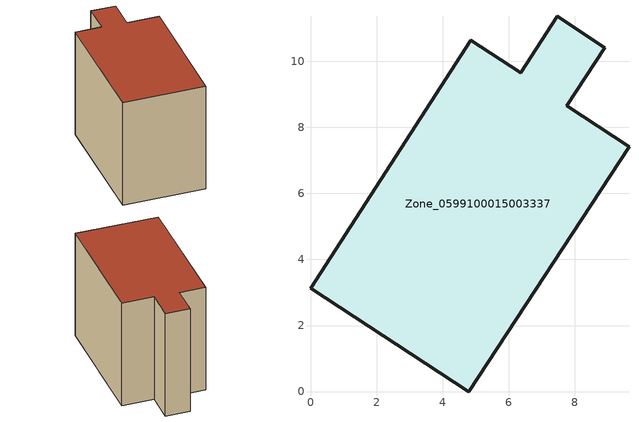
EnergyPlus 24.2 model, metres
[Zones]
Zone_0599100015003337
 floor ground (C_G): 4.79,0 0,3.13 4.85,10.64 6.37,9.65 7.48,11.36 8.92,10.42 7.76,8.65 9.65,7.42 z0.86
 wall outside (C_F): 7.76,8.65 8.92,10.42 7.48,11.36 6.37,9.65 4.85,10.64 0,3.13 4.79,0 9.65,7.42 7.76,8.65 z0.86:8.8
 roof outside (C_R): 4.79,0 9.65,7.42 7.76,8.65 8.92,10.42 7.48,11.36 6.37,9.65 4.85,10.64 0,3.13 z8.8
[BUILDING]
Pand.0599100015003337: North Axis=0; Terrain=City; Loads Convergence Tolerance Value=0.04; Temperature Convergence Tolerance Value=0.4; Solar Distribution=FullExterior; Maximum Number of Warmup Days=25; Minimum Number of Warmup Days=1
[Site:Location]
Rotterdam.The.Hague.AP_ZH_NLD Design_Conditions: Latitude=51.96; Longitude=4.45; Time Zone=1; Elevation=-4.5
[SITE:GROUNDTEMPERATURE:BUILDINGSURFACE]
18, 18, 18, 18, 18, 18, 18, 18, 18, 18, 18, 18
[MATERIAL] Thermal Absorptance=0.9; Solar Absorptance=0.7; Visible Absorptance=0.7
Name | Roughness | Thickness | Conductivity | Density | Specific Heat
G.TI.1965-1974 | MediumSmooth | 0.15 | 0.882353 | 540 | 1210
F.TI.1965-1974 | Rough | 0.3 | 0.697674 | 1920 | 840
R.TI.1965-1974 | MediumRough | 0.2 | 0.232558 | 1500 | 1000
[CONSTRUCTION]
C_G: G.TI.1965-1974
C_F: F.TI.1965-1974
C_R: R.TI.1965-1974
[ZONE]
Zone_0599100015003337: Type=1; Multiplier=1; Ceiling Height=Autocalculate; Volume=Autocalculate; Floor Area=autocalculate; Part of Total Floor Area=Yes
[ZONEINFILTRATION:DESIGNFLOWRATE]
Infil_Zone_0599100015003337: Zone or ZoneList or Space or SpaceList=Zone_0599100015003337; Schedule=AlwaysOn; Design Flow Rate Calculation Method=Flow/Area; Flow Rate per Floor Area=0.003; Constant Term Coefficient=1; Temperature Term Coefficient=0; Velocity Term Coefficient=0; Velocity Squared Term Coefficient=0
[HVACTEMPLATE:ZONE:IDEALLOADSAIRSYSTEM]
Zone_0599100015003337: Maximum Heating Supply Air Temperature=50; Minimum Cooling Supply Air Temperature=13; Maximum Heating Supply Air Humidity Ratio=0.0156; Minimum Cooling Supply Air Humidity Ratio=0.0077; Heating Limit=NoLimit; Cooling Limit=NoLimit; Dehumidification Control Type=ConstantSensibleHeatRatio; Cooling Sensible Heat Ratio=0.7; Dehumidification Setpoint=60; Humidification Control Type=None; Humidification Setpoint=30; Outdoor Air Method=None; Outdoor Air Flow Rate per Person=0.00944; Outdoor Air Flow Rate per Zone Floor Area=0; Outdoor Air Flow Rate per Zone=0; Demand Controlled Ventilation Type=None; Outdoor Air Economizer Type=NoEconomizer; Heat Recovery Type=None; Sensible Heat Recovery Effectiveness=0.7; Latent Heat Recovery Effectiveness=0.65
[ZONECONTROL:THERMOSTAT]
ThermostatControl_Zone_0599100015003337: Zone or ZoneList=Zone_0599100015003337; Control Type Schedule=DualSetpointControlType; Control 1=Thermostat_Zone_0599100015003337; Temperature Difference Between Cutout And Setpoint=0
[THERMOSTATSETPOINT:DUALSETPOINT]
Thermostat_Zone_0599100015003337: Heating Setpoint Temperature Schedule=HeatingSetpoint_Zone_0599100015003337; Cooling Setpoint Temperature Schedule=CoolingSetpoint_Zone_0599100015003337
[SCHEDULE:COMPACT]
HeatingSetpoint_Zone_0599100015003337: Through: 12/31, For: AllDays, Until: 24:00, 21
CoolingSetpoint_Zone_0599100015003337: Through: 12/31, For: AllDays, Until: 24:00, 24
DualSetpointControlType: Through: 12/31, For: AllDays, Until: 24:00, 4
AlwaysOn: Through: 12/31, For: AllDays, Until: 24:00, 1
